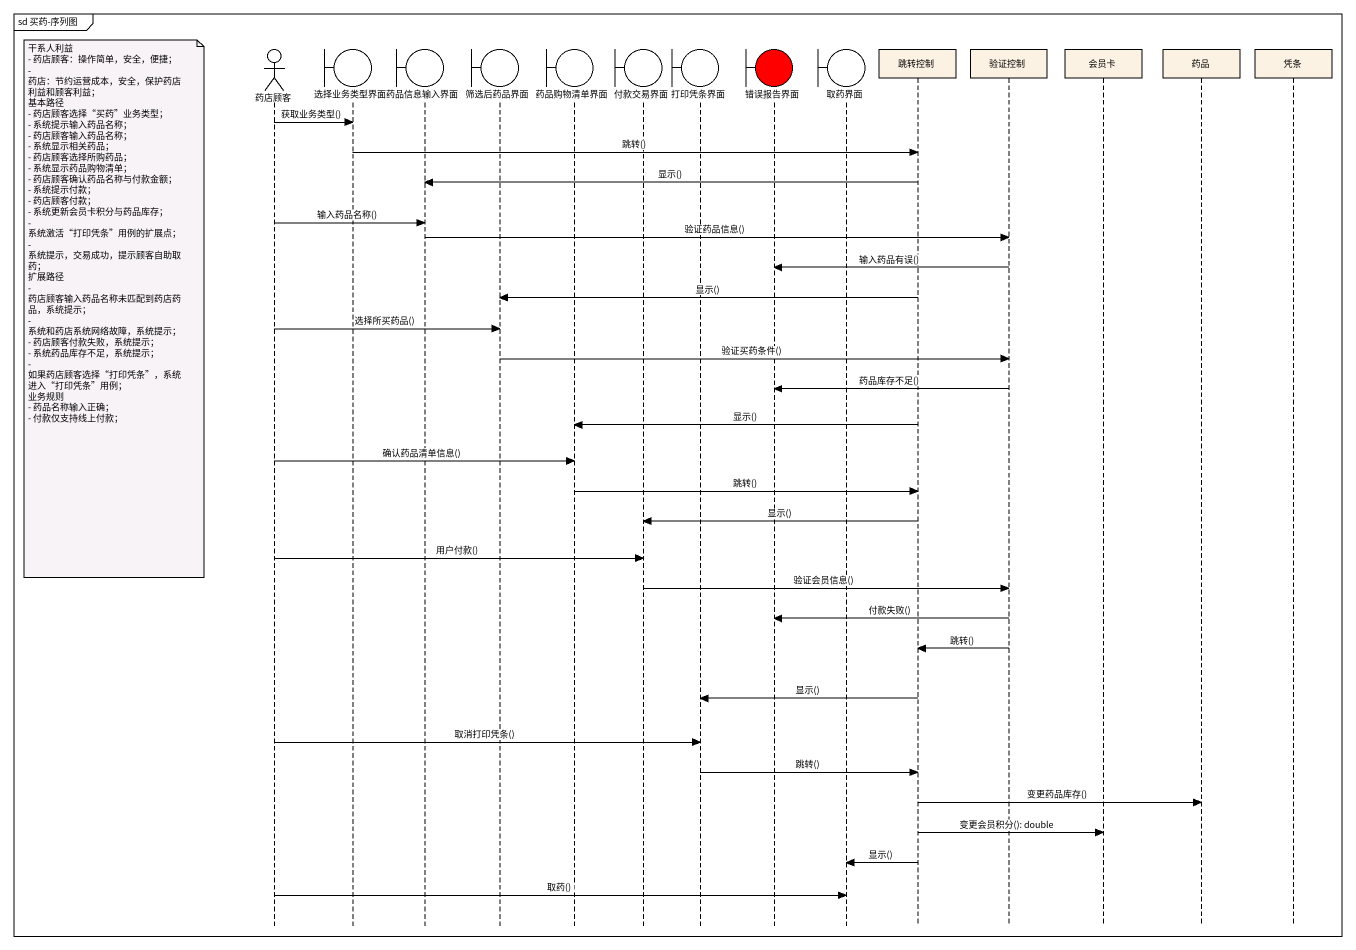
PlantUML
@startuml
mainframe sd 买药-序列图
hide footbox
actor 药店顾客
boundary 选择业务类型界面
boundary 药品信息输入界面
boundary 筛选后药品界面
boundary 药品购物清单界面
boundary 付款交易界面
boundary 打印凭条界面
boundary 错误报告界面 #FF0000
boundary 取药界面
participant 跳转控制
participant 验证控制
participant 会员卡
participant 药品
participant 凭条

药店顾客 -> 选择业务类型界面 : 获取业务类型()
选择业务类型界面 -> 跳转控制 : 跳转()
跳转控制 -> 药品信息输入界面 : 显示()
药店顾客 -> 药品信息输入界面 : 输入药品名称()
药品信息输入界面 -> 验证控制 : 验证药品信息()
验证控制 -> 错误报告界面 : 输入药品有误()
跳转控制 -> 筛选后药品界面 : 显示()
note left of 药店顾客
  干系人利益
  - 药店顾客：操作简单，安全，便捷；
  - 药店：节约运营成本，安全，保护药店利益和顾客利益；
  基本路径
  - 药店顾客选择“买药”业务类型；
  - 系统提示输入药品名称；
  - 药店顾客输入药品名称；
  - 系统显示相关药品；
  - 药店顾客选择所购药品；
  - 系统显示药品购物清单；
  - 药店顾客确认药品名称与付款金额；
  - 系统提示付款；
  - 药店顾客付款；
  - 系统更新会员卡积分与药品库存；
  - 系统激活“打印凭条”用例的扩展点；
  - 系统提示，交易成功，提示顾客自助取药；
  扩展路径
  - 药店顾客输入药品名称未匹配到药店药品，系统提示；
  - 系统和药店系统网络故障，系统提示；
  - 药店顾客付款失败，系统提示；
  - 系统药品库存不足，系统提示；
  - 如果药店顾客选择“打印凭条”，系统进入“打印凭条”用例；
  业务规则
  - 药品名称输入正确；
  - 付款仅支持线上付款；
end note
药店顾客 -> 筛选后药品界面 : 选择所买药品()
筛选后药品界面 -> 验证控制 : 验证买药条件()
验证控制 -> 错误报告界面 : 药品库存不足()
跳转控制 -> 药品购物清单界面 : 显示()
药店顾客 -> 药品购物清单界面 : 确认药品清单信息()
药品购物清单界面 -> 跳转控制 : 跳转()
跳转控制 -> 付款交易界面 : 显示()
药店顾客 -> 付款交易界面 : 用户付款()
付款交易界面 -> 验证控制 : 验证会员信息()
验证控制 -> 错误报告界面 : 付款失败()
验证控制 -> 跳转控制 : 跳转()
跳转控制 -> 打印凭条界面 : 显示()
药店顾客 -> 打印凭条界面 : 取消打印凭条()
打印凭条界面 -> 跳转控制 : 跳转()
跳转控制 -> 药品 : 变更药品库存()
跳转控制 -> 会员卡 : 变更会员积分(): double
跳转控制 -> 取药界面 : 显示()
药店顾客 -> 取药界面 : 取药()
@enduml
